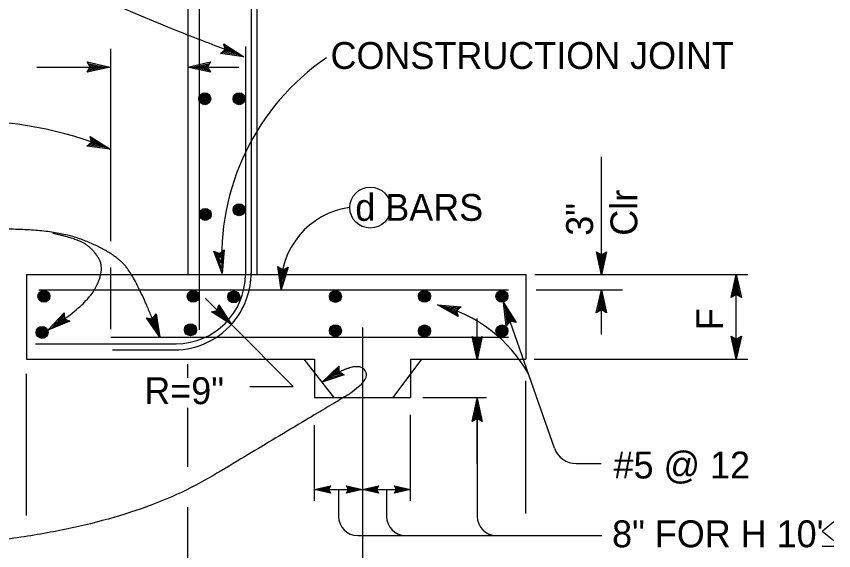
# Model space of a CAD drawing. Extents: x -894 to 866, y -472 to 714.
# Drawn here: x -559.6 to -346.8, y 290.5 to 429.5 of the extents above; entities that cross this region are included whole.
import ezdxf

# ---------------------------------------------------------------- set-up
doc = ezdxf.new("R2010")
doc.units = 0
for name, color, linetype in [('str_Concrete-A', 7, 'Continuous'), ('str_Reinforcement-A', 7, 'Continuous'), ('str_Reinforcement-B', 7, 'Continuous'), ('str_Reinforcement-C', 7, 'Continuous'), ('str_Reinforcement-D', 7, 'Continuous'), ('str_Text-A', 7, 'Continuous')]:
    doc.layers.add(name, color=color, linetype=linetype)

msp = doc.modelspace()

# ---------------------------------------------------------------- linework, layer by layer
at = {"layer": 'str_Concrete-A'}
for p, q in [((-514.93, 577.3), (-514.93, 362.3)), ((-496.93, 577.3), (-496.93, 362.3)), ((-556.93, 362.3), (-556.93, 340.3)), ((-556.93, 362.3), (-494.5, 362.3)), ((-496.93, 362.3), (-426.93, 362.3)), ((-426.93, 362.3), (-426.93, 340.3)), ((-556.93, 340.3), (-481.93, 340.3)), ((-476.94, 330.41), (-484.62, 340.3)), ((-481.93, 340.3), (-481.93, 330.3)), ((-461.44, 330.3), (-454.02, 340.3)), ((-456.93, 340.3), (-456.93, 330.3)), ((-456.93, 340.3), (-426.93, 340.3)), ((-481.93, 330.3), (-456.93, 330.3))]:
    msp.add_line(p, q, dxfattribs=at)
at = {"layer": 'str_Reinforcement-A'}
for centre, radius in [((-510.52, 408.05), 1.56), ((-510.52, 408.05), 1.37), ((-510.52, 408.05), 1.19), ((-510.52, 408.05), 1), ((-510.52, 408.05), 0.812), ((-510.52, 408.05), 0.625), ((-501.58, 408.05), 1.56), ((-501.58, 408.05), 1.37), ((-501.58, 408.05), 1.19), ((-501.58, 408.05), 1), ((-501.58, 408.05), 0.812), ((-501.58, 408.05), 0.625), ((-510.52, 408.05), 0.437), ((-510.52, 408.05), 0.187), ((-501.58, 408.05), 0.437), ((-501.58, 408.05), 0.187), ((-510.36, 377.94), 1.56), ((-510.36, 377.94), 1.37), ((-510.36, 377.94), 1.19), ((-510.36, 377.94), 1), ((-501.58, 379.15), 1.56), ((-501.58, 379.15), 1.37), ((-501.58, 379.15), 1.19), ((-501.58, 379.15), 1), ((-501.58, 379.15), 0.812), ((-501.58, 379.15), 0.625), ((-501.58, 379.15), 0.437), ((-501.58, 379.15), 0.187), ((-510.36, 377.94), 0.812), ((-510.36, 377.94), 0.625), ((-510.36, 377.94), 0.437), ((-510.36, 377.94), 0.187), ((-552.38, 356.64), 1.56), ((-552.38, 356.64), 1.37), ((-552.38, 356.64), 1.19), ((-552.38, 356.64), 1), ((-513.5, 356.64), 1.56), ((-513.5, 356.64), 1.37), ((-513.5, 356.64), 1.19), ((-513.5, 356.64), 1), ((-502.95, 356.48), 1.56), ((-502.95, 356.48), 1.37), ((-502.95, 356.48), 1.19), ((-476.49, 356.59), 1.56), ((-476.49, 356.59), 1.37), ((-476.49, 356.59), 1.19), ((-476.49, 356.59), 1), ((-453.29, 356.64), 1.56), ((-453.29, 356.64), 1.37), ((-453.29, 356.64), 1.19), ((-453.29, 356.64), 1), ((-433.14, 356.64), 1.56), ((-433.14, 356.64), 1.37), ((-433.14, 356.64), 1.19), ((-433.14, 356.64), 1), ((-552.38, 356.64), 0.812), ((-552.38, 356.64), 0.625), ((-552.38, 356.64), 0.437), ((-552.38, 356.64), 0.187), ((-513.5, 356.64), 0.812), ((-513.5, 356.64), 0.625), ((-513.5, 356.64), 0.437), ((-513.5, 356.64), 0.187), ((-502.95, 356.48), 1), ((-502.95, 356.48), 0.812), ((-502.95, 356.48), 0.625), ((-502.95, 356.48), 0.437), ((-502.95, 356.48), 0.187), ((-476.49, 356.59), 0.812), ((-476.49, 356.59), 0.625), ((-476.49, 356.59), 0.437), ((-476.49, 356.59), 0.187), ((-453.29, 356.64), 0.812), ((-453.29, 356.64), 0.625), ((-453.29, 356.64), 0.437), ((-453.29, 356.64), 0.187), ((-433.14, 356.64), 0.812), ((-433.14, 356.64), 0.625), ((-433.14, 356.64), 0.437), ((-433.14, 356.64), 0.187), ((-514.22, 347.92), 1.56), ((-514.22, 347.92), 1.37), ((-514.22, 347.92), 1.19), ((-476.49, 347.67), 1.56), ((-476.49, 347.67), 1.37), ((-453.29, 347.62), 1.56), ((-453.29, 347.62), 1.37), ((-433.14, 347.62), 1.56), ((-433.14, 347.62), 1.37), ((-552.85, 347.25), 1.56), ((-552.85, 347.25), 1.37), ((-552.85, 347.25), 1.19), ((-552.85, 347.25), 1), ((-552.85, 347.25), 0.812), ((-552.85, 347.25), 0.625), ((-552.85, 347.25), 0.437), ((-552.85, 347.25), 0.187), ((-514.22, 347.92), 1), ((-514.22, 347.92), 0.812), ((-514.22, 347.92), 0.625), ((-514.22, 347.92), 0.437), ((-514.22, 347.92), 0.187), ((-476.49, 347.67), 1.19), ((-476.49, 347.67), 1), ((-476.49, 347.67), 0.812), ((-476.49, 347.67), 0.625), ((-476.49, 347.67), 0.437), ((-476.49, 347.67), 0.187), ((-453.29, 347.62), 1.19), ((-453.29, 347.62), 1), ((-453.29, 347.62), 0.812), ((-453.29, 347.62), 0.625), ((-453.29, 347.62), 0.437), ((-453.29, 347.62), 0.187), ((-433.14, 347.62), 1.19), ((-433.14, 347.62), 1), ((-433.14, 347.62), 0.812), ((-433.14, 347.62), 0.625), ((-433.14, 347.62), 0.437), ((-433.14, 347.62), 0.187)]:
    msp.add_circle(centre, radius, dxfattribs=at)
at = {"layer": 'str_Reinforcement-B'}
msp.add_line((-511.93, 574.88), (-511.93, 347.92), dxfattribs=at)
at = {"layer": 'str_Reinforcement-C'}
for p, q in [((-498.45, 574.88), (-498.45, 362.65)), ((-499.93, 421.64), (-499.93, 362.3)), ((-554.54, 344.3), (-517.93, 344.3)), ((-534.51, 342.7), (-518.45, 342.7))]:
    msp.add_line(p, q, dxfattribs=at)
for centre, radius, start, end in [((-517.93, 362.3), 18, 270, 0), ((-518.45, 362.69), 20, 322.4528, 0), ((-518.45, 362.69), 20, 270, 322.4527)]:
    msp.add_arc(centre, radius, start, end, dxfattribs=at)
at = {"layer": 'str_Reinforcement-D'}
for p, q in [((-553.7, 358.3), (-431.41, 358.3)), ((-534.93, 345.96), (-431.41, 345.96))]:
    msp.add_line(p, q, dxfattribs=at)
at = {"layer": 'str_Text-A'}
for p, q in [((-505.22, 420.81), (-505.5, 422.35)), ((-505.5, 422.35), (-505.5, 422.35)), ((-505.5, 422.35), (-500.35, 418.98)), ((-505.42, 421.94), (-501.65, 419.47)), ((-505.33, 421.52), (-502.94, 419.96)), ((-534.93, 371), (-534.93, 421.01)), ((-506.44, 419.85), (-505.22, 420.81)), ((-500.35, 418.98), (-506.44, 419.85)), ((-506.44, 419.85), (-506.44, 419.85)), ((-501.66, 419.47), (-506.09, 420.1)), ((-502.94, 419.96), (-505.8, 420.37)), ((-504.23, 420.44), (-505.46, 420.62)), ((-505.29, 421.13), (-504.23, 420.44)), ((-540.35, 416.26), (-541.15, 417.61)), ((-541.15, 417.61), (-541.15, 417.61)), ((-541.15, 417.61), (-535.15, 416.26)), ((-540.93, 417.25), (-536.53, 416.27)), ((-514.99, 416.26), (-508.99, 417.6)), ((-513.6, 416.27), (-509.23, 417.24)), ((-508.99, 417.6), (-509.79, 416.26)), ((-508.99, 417.59), (-508.99, 417.59)), ((-500.35, 418.98), (-500.35, 418.98)), ((-554.24, 416.26), (-535.15, 416.26)), ((-535.15, 416.26), (-541.15, 414.93)), ((-541.15, 414.93), (-540.35, 416.26)), ((-536.54, 416.26), (-540.91, 415.29)), ((-537.91, 416.27), (-540.73, 415.64)), ((-540.69, 416.89), (-537.91, 416.27)), ((-540.52, 416.54), (-539.29, 416.27)), ((-539.29, 416.27), (-540.5, 416)), ((-535.15, 416.26), (-535.15, 416.26)), ((-508.99, 414.93), (-514.99, 416.26)), ((-514.99, 416.26), (-514.99, 416.26)), ((-514.99, 416.26), (-501.6, 416.26)), ((-509.21, 415.28), (-513.61, 416.26)), ((-512.23, 416.26), (-509.4, 416.89)), ((-509.44, 415.64), (-512.23, 416.26)), ((-510.85, 416.26), (-509.64, 416.53)), ((-509.62, 415.99), (-510.85, 416.26)), ((-509.79, 416.26), (-508.99, 414.93)), ((-541.15, 414.93), (-541.15, 414.93)), ((-508.99, 414.93), (-508.99, 414.93)), ((-540.03, 396.7), (-540.33, 398.23)), ((-540.33, 398.23), (-540.33, 398.23)), ((-540.33, 398.23), (-535.15, 394.93)), ((-541.24, 395.72), (-540.03, 396.7)), ((-536.45, 395.4), (-540.9, 395.98)), ((-537.74, 395.87), (-540.61, 396.25)), ((-539.04, 396.34), (-540.27, 396.5)), ((-540.25, 397.82), (-536.44, 395.4)), ((-540.15, 397.41), (-537.74, 395.87)), ((-540.1, 397.02), (-539.04, 396.34)), ((-535.15, 394.93), (-541.24, 395.72)), ((-541.24, 395.72), (-541.24, 395.72)), ((-535.15, 394.93), (-535.15, 394.93)), ((-407.22, 362.18), (-407.22, 392.88)), ((-505.99, 362.59), (-508.12, 368.35)), ((-508.12, 368.35), (-508.12, 368.35)), ((-508.12, 368.35), (-506.69, 367.74)), ((-506.18, 363.96), (-507.73, 368.17)), ((-506.69, 367.74), (-505.47, 368.71)), ((-506.12, 368.17), (-506.36, 365.32)), ((-505.79, 368.45), (-506.18, 363.95)), ((-505.47, 368.71), (-505.99, 362.59)), ((-505.47, 368.71), (-505.47, 368.71)), ((-407.22, 362.18), (-408.55, 368.18)), ((-408.55, 368.18), (-408.55, 368.18)), ((-408.55, 368.18), (-407.22, 367.38)), ((-407.22, 367.38), (-405.88, 368.18)), ((-405.88, 368.18), (-407.22, 362.18)), ((-405.88, 368.18), (-405.88, 368.18)), ((-506.36, 365.32), (-507.36, 368.04)), ((-506.55, 366.69), (-506.97, 367.86)), ((-506.44, 367.95), (-506.55, 366.69)), ((-407.22, 363.57), (-408.19, 367.94)), ((-407.21, 364.94), (-407.84, 367.76)), ((-407.21, 366.32), (-407.48, 367.53)), ((-406.23, 367.96), (-407.21, 363.56)), ((-406.59, 367.73), (-407.21, 364.94)), ((-406.94, 367.55), (-407.21, 366.32)), ((-534.93, 348.06), (-534.93, 364.15)), ((-490.58, 358.3), (-491.45, 364.38)), ((-491.45, 364.38), (-491.45, 364.38)), ((-491.45, 364.38), (-490.18, 363.48)), ((-490.47, 359.68), (-491.11, 364.12)), ((-490.36, 361.05), (-490.77, 363.92)), ((-488.78, 364.18), (-490.58, 358.3)), ((-489.16, 363.99), (-490.47, 359.67)), ((-490.18, 363.48), (-488.78, 364.18)), ((-488.78, 364.18), (-488.78, 364.18)), ((-505.99, 362.59), (-505.99, 362.59)), ((-490.26, 362.43), (-490.43, 363.65)), ((-489.53, 363.78), (-490.36, 361.05)), ((-489.89, 363.63), (-490.26, 362.43)), ((-424.57, 362.3), (-369.1, 362.3)), ((-407.22, 362.18), (-407.22, 362.18)), ((-373.46, 356.3), (-372.12, 362.3)), ((-373.46, 356.3), (-372.12, 362.3)), ((-372.12, 340.3), (-372.12, 362.3)), ((-372.12, 362.3), (-372.12, 362.3)), ((-372.12, 362.3), (-370.79, 356.3)), ((-372.12, 362.3), (-372.12, 362.3)), ((-372.12, 362.3), (-370.79, 356.3)), ((-373.11, 356.51), (-372.12, 360.92)), ((-373.11, 356.51), (-372.12, 360.92)), ((-372.12, 360.91), (-371.15, 356.53)), ((-372.12, 360.91), (-371.15, 356.53)), ((-490.58, 358.3), (-490.58, 358.3)), ((-424.25, 358.3), (-401.73, 358.3)), ((-408.56, 352.3), (-407.22, 358.3)), ((-407.22, 358.3), (-407.22, 358.3)), ((-407.22, 358.3), (-405.89, 352.3)), ((-407.22, 346.71), (-407.22, 358.3)), ((-372.75, 356.75), (-372.12, 359.53)), ((-372.75, 356.75), (-372.12, 359.53)), ((-372.4, 356.92), (-372.12, 358.15)), ((-372.4, 356.92), (-372.12, 358.15)), ((-372.12, 359.53), (-371.5, 356.71)), ((-372.12, 359.53), (-371.5, 356.71)), ((-372.12, 358.15), (-371.86, 356.94)), ((-372.12, 358.15), (-371.86, 356.94)), ((-503.56, 349.26), (-510.43, 356.13)), ((-408.2, 352.51), (-407.22, 356.92)), ((-407.84, 352.75), (-407.22, 355.53)), ((-407.22, 355.53), (-406.59, 352.71)), ((-407.21, 356.91), (-406.24, 352.53)), ((-372.12, 357.1), (-373.46, 356.3)), ((-372.12, 357.1), (-373.46, 356.3)), ((-373.46, 356.3), (-373.46, 356.3)), ((-373.46, 356.3), (-373.46, 356.3)), ((-370.79, 356.3), (-372.12, 357.1)), ((-370.79, 356.3), (-372.12, 357.1)), ((-370.79, 356.3), (-370.79, 356.3)), ((-370.79, 356.3), (-370.79, 356.3)), ((-507.24, 352.94), (-506.86, 354.45)), ((-507.16, 353.26), (-506.49, 352.19)), ((-507.04, 353.63), (-505.51, 351.22)), ((-506.95, 354.05), (-504.54, 350.24)), ((-506.86, 354.45), (-506.86, 354.45)), ((-506.86, 354.45), (-503.56, 349.26)), ((-444.57, 351.34), (-449.92, 354.37)), ((-449.92, 354.37), (-449.92, 354.37)), ((-449.92, 354.37), (-443.79, 353.89)), ((-444.67, 351.74), (-448.6, 353.96)), ((-448.58, 353.97), (-444.12, 353.61)), ((-444.79, 352.15), (-447.27, 353.56)), ((-447.27, 353.56), (-444.39, 353.33)), ((-443.79, 353.89), (-444.94, 352.85)), ((-443.79, 353.89), (-443.79, 353.89)), ((-419.47, 317.13), (-432.7, 355.03)), ((-431.99, 348.93), (-432.7, 355.03)), ((-432.7, 355.03), (-432.7, 355.03)), ((-432.7, 355.03), (-429.47, 349.8)), ((-431.72, 349.25), (-432.24, 353.73)), ((-432.24, 353.72), (-429.88, 349.91)), ((-407.49, 352.92), (-407.22, 354.15)), ((-407.22, 354.15), (-406.95, 352.94)), ((-551.33, 347.81), (-547.15, 352.31)), ((-550.18, 348.6), (-547.13, 351.89)), ((-549.05, 349.38), (-547.08, 351.5)), ((-547.15, 352.31), (-547.15, 352.31)), ((-547.15, 352.31), (-547.05, 350.77)), ((-524.12, 350.8), (-523.16, 352.04)), ((-523.66, 351.36), (-523.22, 348.54)), ((-523.41, 351.71), (-522.71, 347.25)), ((-523.16, 352.04), (-523.16, 352.04)), ((-523.16, 352.04), (-522.21, 345.96)), ((-508.74, 352.56), (-507.24, 352.94)), ((-503.56, 349.26), (-508.74, 352.56)), ((-508.74, 352.56), (-508.74, 352.56)), ((-504.55, 350.24), (-508.32, 352.65)), ((-505.51, 351.22), (-507.95, 352.77)), ((-506.49, 352.19), (-507.53, 352.86)), ((-444.86, 352.53), (-445.95, 353.16)), ((-445.95, 353.16), (-444.72, 353.06)), ((-444.94, 352.85), (-444.57, 351.34)), ((-444.57, 351.34), (-444.57, 351.34)), ((-431.46, 349.59), (-431.79, 352.42)), ((-431.79, 352.42), (-430.27, 349.96)), ((-407.22, 353.1), (-408.56, 352.3)), ((-408.56, 352.3), (-408.56, 352.3)), ((-405.89, 352.3), (-407.22, 353.1)), ((-405.89, 352.3), (-405.89, 352.3)), ((-545.63, 350.12), (-551.33, 347.81)), ((-546.01, 350.29), (-550.19, 348.59)), ((-546.41, 350.45), (-549.05, 349.38)), ((-547.92, 350.16), (-547.07, 351.07)), ((-546.75, 350.64), (-547.92, 350.16)), ((-547.05, 350.77), (-545.63, 350.12)), ((-545.63, 350.12), (-545.63, 350.12)), ((-522.21, 345.96), (-525.65, 351.06)), ((-525.65, 351.06), (-525.65, 351.06)), ((-525.65, 351.06), (-524.12, 350.8)), ((-522.72, 347.26), (-525.23, 350.97)), ((-523.22, 348.54), (-524.84, 350.93)), ((-523.72, 349.82), (-524.42, 350.85)), ((-523.92, 351.06), (-523.72, 349.82)), ((-487.49, 333.2), (-503.56, 349.26)), ((-503.56, 349.26), (-503.56, 349.26)), ((-439.58, 340.15), (-439.58, 350.82)), ((-430.99, 350.12), (-431.99, 348.93)), ((-431.19, 349.87), (-431.34, 351.12)), ((-431.34, 351.12), (-430.68, 350.06)), ((-429.47, 349.81), (-430.99, 350.12)), ((-429.47, 349.81), (-429.47, 349.81)), ((-551.33, 347.81), (-551.33, 347.81)), ((-469.43, 348.55), (-469.43, 286.17)), ((-431.99, 348.93), (-431.99, 348.93)), ((-522.21, 345.96), (-522.21, 345.96)), ((-439.58, 340.15), (-440.91, 346.15)), ((-440.91, 346.15), (-440.91, 346.15)), ((-440.91, 346.15), (-439.58, 345.35)), ((-439.59, 341.54), (-440.55, 345.92)), ((-439.58, 342.92), (-440.21, 345.74)), ((-439.58, 344.3), (-439.85, 345.51)), ((-439.58, 345.35), (-438.24, 346.15)), ((-438.24, 346.15), (-439.58, 340.15)), ((-438.6, 345.94), (-439.58, 341.53)), ((-438.96, 345.7), (-439.58, 342.92)), ((-439.31, 345.53), (-439.58, 344.3)), ((-438.24, 346.15), (-438.24, 346.15)), ((-372.12, 340.3), (-373.45, 346.3)), ((-373.45, 346.3), (-373.45, 346.3)), ((-373.45, 346.3), (-372.12, 345.5)), ((-372.13, 341.69), (-373.09, 346.06)), ((-372.12, 343.06), (-372.75, 345.88)), ((-372.12, 344.44), (-372.39, 345.65)), ((-372.12, 345.5), (-370.78, 346.3)), ((-370.78, 346.3), (-372.12, 340.3)), ((-371.14, 346.08), (-372.12, 341.68)), ((-371.5, 345.85), (-372.12, 343.06)), ((-371.84, 345.67), (-372.12, 344.44)), ((-370.78, 346.3), (-370.78, 346.3)), ((-514.93, 335.43), (-514.93, 338.99)), ((-439.58, 340.15), (-439.58, 340.15)), ((-424.74, 340.3), (-369.1, 340.3)), ((-372.12, 340.3), (-372.12, 340.3)), ((-556.93, 299.59), (-556.93, 336.44)), ((-426.93, 300.13), (-426.93, 334.61)), ((-498.76, 333.2), (-487.49, 333.2)), ((-453.74, 330.3), (-437.15, 330.3)), ((-440.92, 324.08), (-439.58, 330.08)), ((-439.58, 313.16), (-439.58, 330.08)), ((-439.58, 330.08), (-439.58, 330.08)), ((-439.58, 330.08), (-438.25, 324.08)), ((-440.57, 324.3), (-439.58, 328.7)), ((-439.58, 328.69), (-438.61, 324.32)), ((-514.93, 312.28), (-514.93, 327.63)), ((-456.93, 306.43), (-456.93, 325.8)), ((-440.21, 324.53), (-439.59, 327.32)), ((-439.86, 324.71), (-439.59, 325.94)), ((-439.59, 327.32), (-438.96, 324.49)), ((-439.59, 325.94), (-439.32, 324.73)), ((-439.58, 324.88), (-440.92, 324.08)), ((-440.92, 324.08), (-440.92, 324.08)), ((-438.25, 324.08), (-439.58, 324.88)), ((-438.25, 324.08), (-438.25, 324.08)), ((-481.93, 303.38), (-481.93, 323.1)), ((-413.8, 313.11), (-407.29, 313.11)), ((-481.93, 306.37), (-477.73, 307.3)), ((-480.96, 306.37), (-477.89, 307.04)), ((-480, 306.36), (-478.02, 306.8)), ((-479.03, 306.36), (-478.18, 306.55)), ((-477.73, 307.3), (-478.29, 306.37)), ((-477.73, 307.3), (-477.73, 307.3)), ((-473.07, 306.37), (-473.63, 307.3)), ((-473.63, 307.3), (-473.63, 307.3)), ((-473.63, 307.3), (-469.43, 306.37)), ((-473.48, 307.05), (-470.39, 306.37)), ((-473.31, 306.8), (-471.36, 306.37)), ((-473.19, 306.56), (-472.33, 306.37)), ((-469.44, 306.36), (-465.24, 307.29)), ((-468.47, 306.36), (-465.41, 307.04)), ((-467.51, 306.36), (-465.53, 306.8)), ((-466.54, 306.36), (-465.69, 306.55)), ((-465.24, 307.29), (-465.8, 306.36)), ((-465.24, 307.29), (-465.24, 307.29)), ((-460.57, 306.37), (-461.13, 307.3)), ((-461.13, 307.3), (-461.13, 307.3)), ((-461.13, 307.3), (-456.93, 306.37)), ((-460.98, 307.05), (-457.9, 306.37)), ((-460.82, 306.8), (-458.87, 306.37)), ((-460.69, 306.56), (-459.83, 306.37)), ((-456.93, 303.38), (-456.93, 307.37)), ((-481.93, 306.37), (-469.43, 306.37)), ((-477.73, 305.43), (-481.93, 306.37)), ((-481.93, 306.37), (-481.93, 306.37)), ((-477.88, 305.68), (-480.96, 306.36)), ((-478.04, 305.93), (-480, 306.36)), ((-478.17, 306.17), (-479.03, 306.36)), ((-478.29, 306.37), (-477.73, 305.43)), ((-477.73, 305.43), (-477.73, 305.43)), ((-469.43, 306.37), (-473.63, 305.43)), ((-473.63, 305.43), (-473.07, 306.37)), ((-473.63, 305.43), (-473.63, 305.43)), ((-470.4, 306.36), (-473.46, 305.69)), ((-471.36, 306.37), (-473.34, 305.93)), ((-472.33, 306.37), (-473.18, 306.18)), ((-465.24, 305.42), (-469.44, 306.36)), ((-469.44, 306.36), (-469.44, 306.36)), ((-469.43, 306.37), (-456.93, 306.37)), ((-469.43, 306.37), (-469.43, 306.37)), ((-465.39, 305.67), (-468.48, 306.36)), ((-465.56, 305.92), (-467.51, 306.36)), ((-465.68, 306.17), (-466.54, 306.36)), ((-465.8, 306.36), (-465.24, 305.42)), ((-465.24, 305.42), (-465.24, 305.42)), ((-463.18, 306.37), (-463.18, 299.39)), ((-456.93, 306.37), (-461.13, 305.43)), ((-461.13, 305.43), (-460.57, 306.37)), ((-461.13, 305.43), (-461.13, 305.43)), ((-457.91, 306.36), (-460.97, 305.69)), ((-458.87, 306.37), (-460.84, 305.93)), ((-459.83, 306.37), (-460.68, 306.18)), ((-456.93, 306.37), (-456.93, 306.37)), ((-514.93, 258.43), (-514.93, 301.78)), ((-349.76, 295.56), (-346.76, 298.06)), ((-349.76, 295.56), (-346.76, 293.06)), ((-346.76, 291.56), (-349.76, 291.56))]:
    msp.add_line(p, q, dxfattribs=at)
for points in [[(-469.43, 345.55), (-469.43, 321.46)], [(-439.58, 329.04), (-439.58, 299.39)], [(-469.43, 322.55), (-469.43, 313.65)], [(-469.43, 314.08), (-469.43, 297.32)], [(-475.68, 306.37), (-475.68, 299.39)], [(-470.68, 294.39), (-407.09, 294.39)], [(-469.43, 291.57), (-469.43, 273.6)]]:
    msp.add_lwpolyline(points, dxfattribs=at)
msp.add_lwpolyline([(-474.24, 336.23), (-479.98, 334.33), (-475.58, 338.49), (-475.58, 338.08), (-478.81, 335.04), (-474.59, 336.42), (-474.95, 336.61), (-477.65, 335.73), (-475.59, 337.67), (-475.59, 337.26), (-476.48, 336.42), (-475.31, 336.81), (-475.59, 336.96), (-475.58, 338.49), (-475.59, 336.96)], close=True, dxfattribs=at)
msp.add_circle((-467.42, 379.71), 5.32, dxfattribs=at)
for centre, radius, start, end in [((-443.02, 366.76), 63.11, 124.5929, 183.7899), ((-571.74, 306.59), 95.62, 67.4989, 91.4157), ((-470.15, 359.42), 20.46, 97.2857, 183.1448), ((-458.4, 318.58), 36.78, 28.7252, 76.6679), ((-413.8, 319.11), 6, 199.2436, 270), ((-470.68, 299.39), 5, 180, 270), ((-458.18, 299.39), 5, 180, 270), ((-434.58, 299.39), 5, 180, 270)]:
    msp.add_arc(centre, radius, start, end, dxfattribs=at)
for points in [[(-500.35, 418.98), (-542.78, 435.11), (-540.01, 439.37), (-557.76, 440.63)], [(-522.21, 345.96), (-528.24, 361.54), (-535, 368.54), (-550.03, 374.25), (-564.15, 374.08)], [(-551.33, 347.81), (-541.37, 354.15), (-536.47, 363.58), (-539.5, 368.92), (-544.01, 371.69), (-550.1, 373.01)], [(-479.98, 334.33), (-470.82, 340.34), (-467, 334.65), (-481.93, 325.8), (-534.74, 294.19), (-582.88, 291.57)]]:
    msp.add_open_spline(points, degree=2, dxfattribs=at)

# ---------------------------------------------------------------- texts
for s, p in [('CONSTRUCTION JOINT', (-477.76, 415.79)), ('d BARS', (-471.31, 376.27)), ('R=9"', (-526.25, 328.57)), ('#5 @ 12', (-404.06, 309.23)), ('8" FOR H 10\'', (-404.45, 291.33))]:
    msp.add_text(s, height=7, dxfattribs=at).set_placement(p)
for s, p in [('Clr', (-397.88, 372.38)), ('3"', (-409.42, 372.38)), ('F', (-375.55, 347.81))]:
    msp.add_text(s, height=7, rotation=90, dxfattribs=at).set_placement(p)

doc.saveas('drawing.dxf')
